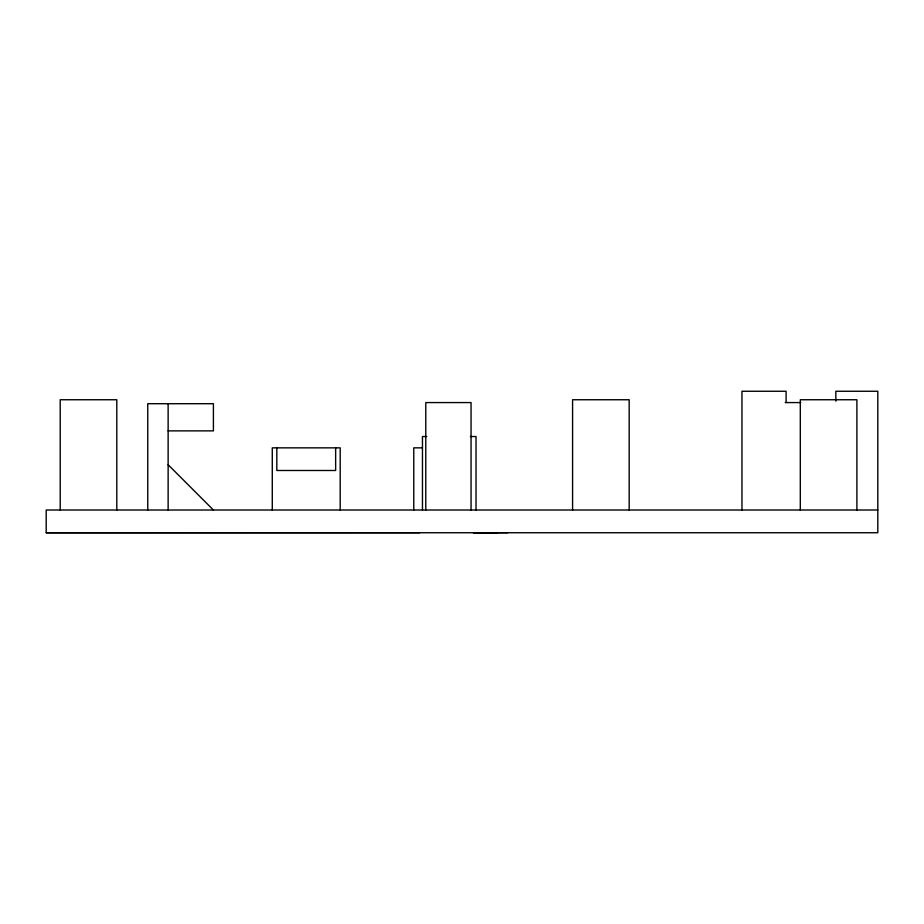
<?xml version="1.0" encoding="UTF-8"?>
<svg xmlns="http://www.w3.org/2000/svg" width="924" height="924" viewBox="0 0 924 924"><rect width="100%" height="100%" fill="white"/><g stroke="black" fill="none" stroke-linecap="round" stroke-linejoin="round"><path stroke-width="1.39" d="M785.215 402.575L800.773 402.575M168.133 430.873L213.409 430.873L213.409 403.707L147.759 403.707L147.759 510.013M426.761 436.532L422.464 436.532L422.464 510.013M470.397 436.532L476.033 436.532L476.033 510.013M422.464 447.851L413.767 447.851L413.767 510.013M877.8 510.013L46.2 510.013L46.2 532.744L877.8 532.744L877.8 391.256L835.839 391.256L835.839 401.155M46.2 532.744L419.727 532.698M507.877 532.686L473.227 532.686L497.539 532.744M168.133 464.737L213.409 510.013M856.894 510.013L856.894 399.746L800.299 399.746L800.299 510.013M786.105 402.575L786.105 391.256L741.96 391.256L741.96 510.013M629.175 510.013L629.175 399.746L572.58 399.746L572.58 510.013M471.055 510.013L471.055 402.575L425.779 402.575L425.779 510.013M340.194 510.013L340.194 447.851L272.28 447.851L272.28 510.013M335.643 447.851L335.643 470.489L276.819 470.489L276.819 447.851M168.133 403.707L168.133 510.013M116.805 510.013L116.805 399.746L60.21 399.746L60.21 510.013"/></g></svg>
